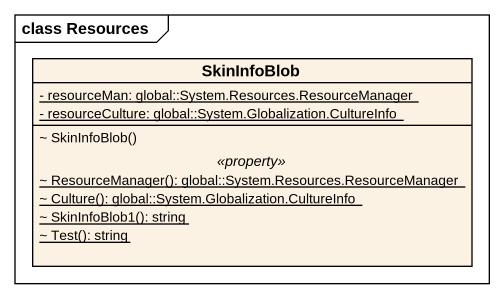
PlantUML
@startuml
mainframe class Resources
hide circle
hide empty members
skinparam classAttributeIconSize 0
class SkinInfoBlob {
  {static} - resourceMan: global::System.Resources.ResourceManager
  {static} - resourceCulture: global::System.Globalization.CultureInfo
  --
  ~ SkinInfoBlob()
  .. <<property>> ..
  {static} ~ ResourceManager(): global::System.Resources.ResourceManager
  {static} ~ Culture(): global::System.Globalization.CultureInfo
  {static} ~ SkinInfoBlob1(): string
  {static} ~ Test(): string
}
@enduml
